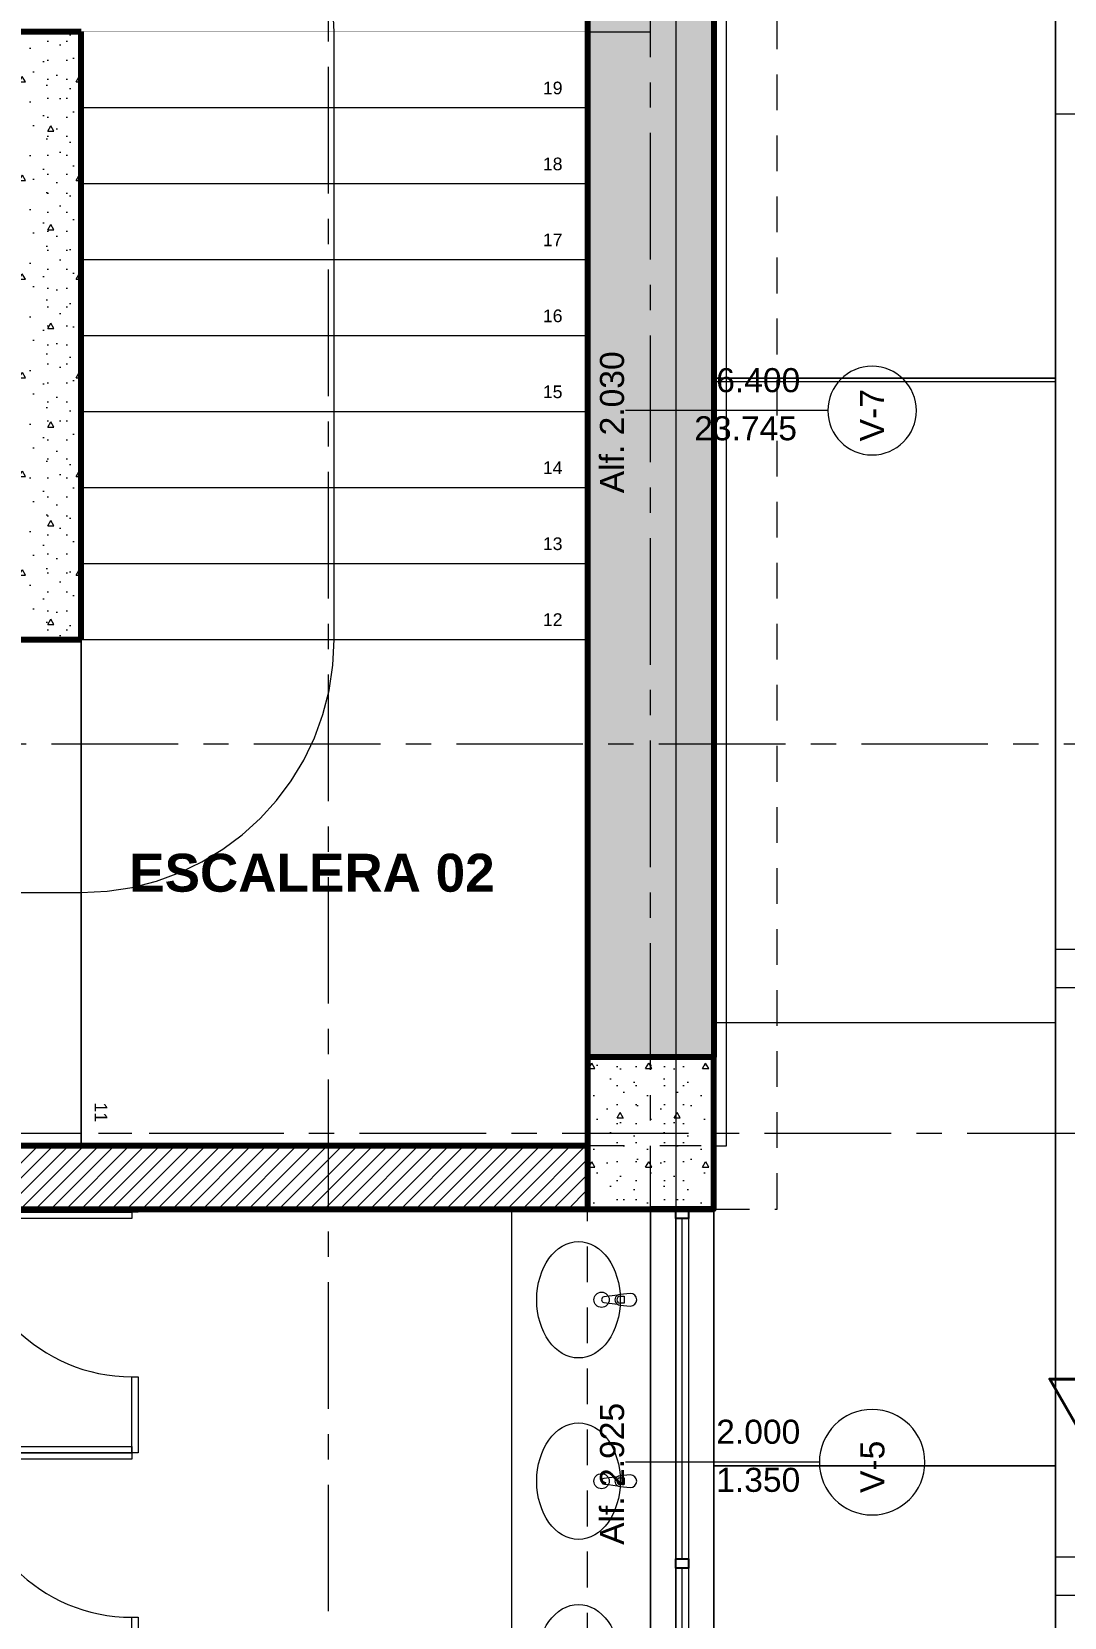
# Model space of a CAD drawing. Header units: inches. Extents: x -38 to 5698, y -33 to 92.
# Drawn here: x 48.87 to 52.95, y 18.49 to 24.75 of the extents above; entities that cross this region are included whole.
import ezdxf

# ---------------------------------------------------------------- set-up
doc = ezdxf.new("R2010")
doc.units = ezdxf.units.IN
doc.header["$MEASUREMENT"] = 0
doc.set_wipeout_variables(frame=1)
for name, pattern in [('ACAD_ISO04W100', [30, 24, -3, 0, -3]), ('CONTINUA', [0]), ('Hidden Line', [0.195611, 0.141111, -0.0545]), ('Línea Oculta', [0.195611, 0.141111, -0.0545]), ('Punto & Raya', [0.65, 0.5, -0.075, 0, -0.075]), ('Rayas', [0.282222, 0.141111, -0.141111]), ('Wipeout_Contour', [1, 0, -1])]:
    doc.linetypes.add(name, pattern=pattern)
for name, color, linetype in [('02 _ ARQ _ ALB _ Ejes Generales', 7, 'Continuous'), ('02 _ ARQ _ ZON _ Espacio.3D', 7, 'Continuous'), ('08 _ STR _ EXT _ 06 Columnas', 7, 'Continuous'), ('08 _ STR _ EXT _ 07 Losa Aligerada', 7, 'Continuous'), ('08 _ STR _ EXT _ 09 Vigas', 7, 'Continuous'), ('08 _ STR _ EXT _ 10 Vereda Exterior', 7, 'Continuous'), ('08 _ STR _ EXT _ 11 Escaleras', 7, 'Continuous'), ('08 _ STR _ EXT _ 12 Ascensor', 7, 'Continuous'), ('08 _ STR _ EXT _ Estacionamiento-Pavimento', 7, 'Continuous'), ('ESQUEMAS', 7, 'Continuous'), ('Estructura - 03 LOSA', 7, 'Continuous'), ('Estructura - 04 MURO', 253, 'Continuous'), ('Interior - Equipamiento', 7, 'Continuous'), ('Interior - Sanitarios', 7, 'Continuous'), ('Marcador - Secciones', 251, 'Continuous'), ('Notas - Textos', 7, 'Continuous')]:
    doc.layers.add(name, color=color, linetype=linetype)
doc.layers.add('TOMA', color=140, linetype='Continuous', lineweight=40)
doc.styles.add('Estilo_Generado_1', font='swisseb.ttf')
doc.styles.add('Estilo_Generado_3', font='arial.ttf')
doc.styles.add('Estilo_Generado_4', font='swisse.ttf')
doc.styles.add('Estilo_Generado_8', font='arialbd.ttf')
pattern_1 = [(360, (3.7574, 18.3027), (0, 2.53199), []), (90, (3.7574, 18.3027), (-3.6, 0), [])]
pattern_2 = [(0, (0, 0), (0, 0.3897114), [0.024375, -0.200625]), (0, (0.1125, 0.19486), (0, 0.3897114), [0.024375, -0.200625]), (60, (0, 0), (-0.3375, 0.1948557), [0.024375, -0.200625]), (60, (0.225, 0), (-0.3375, 0.1948557), [0.024375, -0.200625]), (120, (0.02437, 0), (0.3375, 0.1948557), [0.024375, -0.200625]), (120, (0.24938, 0), (0.3375, 0.1948557), [0.024375, -0.200625]), (0, (0, 0.0375), (0, 0.075), [0, -0.075, 0, -0.1125]), (45, (0.0375, 0.0375), (-0.05303301, 0.05303301), [0, -0.05625, 0, -0.09375])]

msp = doc.modelspace()

# ---------------------------------------------------------------- hatches: boundary and pattern name
at = {"layer": '08 _ STR _ EXT _ 10 Vereda Exterior', "linetype": 'Continuous', "lineweight": 13}
h = msp.add_hatch(dxfattribs=at)
h.set_pattern_fill('RETÍCULA_100X100_0002', color=251, style=0, pattern_type=2)
h.set_pattern_definition(pattern_1)
h.paths.add_polyline_path([(2.17, 3.6213), (4.2913, 1.5), (9.32, 1.5), (9.32, 6.5), (40.52, 6.5), (40.52, 1.5), (52.92, 1.5), (52.92, 19.0859), (51.57, 19.0859), (51.57, 7.2), (9.07, 7.2), (9.07, 7.85), (6.5201, 7.85, -0.414214), (6.2701, 8.1), (6.2701, 8.85, -0.414213), (6.5201, 9.1), (9.07, 9.1), (9.07, 12), (6.5201, 12, -0.414214), (6.2701, 12.25), (6.2701, 13, -0.414213), (6.5201, 13.25), (9.07, 13.25), (9.07, 16.15), (6.5201, 16.15, -0.414214), (6.2701, 16.4), (6.2701, 17.15, -0.414213), (6.5201, 17.4), (8.77, 17.4), (8.7706, 21.0499), (2.17, 21.0499)])
at = {"layer": 'Estructura - 03 LOSA', "linetype": 'Continuous', "lineweight": 13}
h = msp.add_hatch(dxfattribs=at)
h.set_pattern_fill('CEMENTO_PULIDO_Y_BRUÑADO_FA', color=251, style=0, pattern_type=2)
h.set_pattern_definition(pattern_1)
h.paths.add_polyline_path([(2.17, 26.0501), (8.8212, 26.0501), (8.8218, 29.4531), (8.822, 30.7001), (8.2502, 30.7001), (8.25, 33.82), (9.07, 33.82), (9.07, 39.9), (23.57, 39.9), (51.57, 39.9), (51.57, 23.3822), (52.92, 23.3822), (52.92, 40.85), (9.07, 40.85), (2.17, 40.85)])
h = msp.add_hatch(dxfattribs=at)
h.set_pattern_fill('CEMENTO_PULIDO_Y_BRUÑADO_FA', color=251, style=0, pattern_type=2)
h.set_pattern_definition(pattern_1)
h.paths.add_polyline_path([(51.57, 23.3822), (51.57, 19.0859), (52.92, 19.0859), (52.92, 23.3822)])

# ---------------------------------------------------------------- linework, layer by layer
at = {"layer": '02 _ ARQ _ ALB _ Ejes Generales', "color": 252, "linetype": 'Punto & Raya', "lineweight": 13}
msp.add_line((51.32, 3.05), (51.32, 44.9), dxfattribs=at)
at = {"layer": '02 _ ARQ _ ZON _ Espacio.3D', "color": 254, "linetype": 'Continuous', "lineweight": 0, "flags": 128}
msp.add_lwpolyline([(47.82, 17.1), (47.82, 19.05), (45.6803, 19.05), (45.6803, 20.35), (46.07, 20.35), (46.07, 22.35), (46.17, 22.35), (46.17, 22.7), (46.67, 22.7), (46.67, 24.4), (46.17, 24.4), (46.17, 24.85), (46.67, 24.85), (46.67, 24.75), (51.32, 24.75), (51.32, 26.4), (51.07, 26.4), (51.07, 27), (51.455, 27), (51.455, 29.7)], dxfattribs=at)
at = {"layer": '02 _ ARQ _ ZON _ Espacio.3D', "color": 9, "linetype": 'Continuous', "lineweight": 5, "flags": 128}
msp.add_lwpolyline([(47.97, 20.1), (47.97, 17.2499), (49.295, 17.2499), (49.295, 17.0999), (48.32, 17.0999), (48.32, 16.1999), (51.32, 16.1999), (51.32, 16.4), (51.07, 16.4), (51.07, 16.9), (50.57, 16.9), (50.57, 17.4), (51.32, 17.4), (51.32, 20.1)], close=True, dxfattribs=at)
at = {"layer": '08 _ STR _ EXT _ 07 Losa Aligerada', "color": 7, "linetype": 'Rayas', "lineweight": 18, "flags": 128}
msp.add_lwpolyline([(8.17, 27.9392), (7.67, 27.9392), (7.67, 5.8), (25.2353, 5.8), (25.2353, 7.2), (30.4315, 7.2), (30.4315, 6.0005), (37.07, 6.0005), (37.07, 3.3753), (44.57, 3.3753), (44.57, 6.05), (52.32, 6.05), (52.32, 14.9999), (51.57, 14.9999), (51.57, 15.1499), (51.57, 15.7999), (51.57, 18.1001), (51.57, 18.1001), (51.57, 20.35), (46.67, 20.35), (46.67, 22.35), (46.67, 22.6), (46.67, 24.5), (46.67, 24.75), (46.67, 26.75), (51.57, 26.75), (51.57, 29.7), (51.57, 29.7), (51.57, 35.2005), (52.37, 35.2005), (52.52, 35.2005), (52.52, 41.1), (38.9553, 41.1), (38.9553, 40.8001), (34.0478, 40.8001), (34.0478, 40.5001), (23.37, 40.5001), (23.37, 43.8736), (16.2699, 43.8736), (16.2699, 39.9), (11.1201, 39.9), (11.1201, 40.95), (8.02, 40.95), (8.02, 37.7), (9.07, 37.7), (9.07, 33.9), (8.17, 33.9)], close=True, dxfattribs=at)
at = {"layer": '08 _ STR _ EXT _ 07 Losa Aligerada', "color": 7, "linetype": 'Continuous', "lineweight": 18, "flags": 128}
msp.add_lwpolyline([(9.07, 7.2), (51.57, 7.2), (51.57, 39.9), (9.07, 39.9)], dxfattribs=at)
at = {"layer": '08 _ STR _ EXT _ 09 Vigas', "color": 251, "linetype": 'Continuous', "lineweight": 13}
msp.add_line((51.57, 26.4), (51.57, 20.7), dxfattribs=at)
at = {"layer": '08 _ STR _ EXT _ 09 Vigas', "color": 251, "linetype": 'Continuous', "lineweight": 80}
msp.add_line((51.57, 26.4), (51.57, 20.7), dxfattribs=at)
at = {"layer": '08 _ STR _ EXT _ 09 Vigas', "color": 251, "linetype": 'Hidden Line', "lineweight": 13}
msp.add_line((51.57, 7.2), (51.57, 20.7), dxfattribs=at)
at = {"layer": '08 _ STR _ EXT _ 10 Vereda Exterior', "color": 7, "linetype": 'Continuous', "lineweight": 18, "flags": 128}
msp.add_lwpolyline([(40.52, 1.5), (52.92, 1.5), (52.92, 19.0859), (51.57, 19.0859), (51.57, 7.2), (9.07, 7.2)], dxfattribs=at)
at = {"layer": '08 _ STR _ EXT _ Estacionamiento-Pavimento', "color": 7, "linetype": 'Continuous', "lineweight": 18, "flags": 128}
msp.add_lwpolyline([(9.07, 40.85), (52.92, 40.85), (52.92, 1.5), (69.77, 1.5), (69.77, 46.7845), (56.22, 46.9373), (56.22, 50.85), (9.07, 50.85)], close=True, dxfattribs=at)
at = {"layer": 'Estructura - 03 LOSA', "color": 7, "linetype": 'Continuous', "lineweight": 18, "flags": 128}
for points in [[(2.17, 26.0501), (8.8212, 26.0501), (8.8218, 29.4531), (8.822, 30.7001), (8.2502, 30.7001), (8.25, 33.82), (9.07, 33.82), (9.07, 39.9), (23.57, 39.9), (51.57, 39.9), (51.57, 23.3822), (52.92, 23.3822), (52.92, 40.85), (9.07, 40.85), (2.17, 40.85)], [(51.57, 23.3822), (51.57, 19.0859), (52.92, 19.0859), (52.92, 23.3822)]]:
    msp.add_lwpolyline(points, close=True, dxfattribs=at)
at = {"layer": 'Estructura - 04 MURO', "color": 165, "linetype": 'Continuous', "lineweight": 15}
for p, q in [((51.57, 20.35), (51.57, 26.75)), ((51.57, 20.35), (51.57, 26.75)), ((51.62, 20.35), (51.62, 26.75)), ((51.62, 20.35), (51.62, 26.75)), ((52.02, 23.2535), (51.22, 23.2535)), ((51.57, 20.35), (51.62, 20.35)), ((51.57, 20.35), (51.62, 20.35)), ((51.32, 18.1001), (51.32, 20.1)), ((51.42, 18.7188), (51.42, 20.0625)), ((51.445, 18.7188), (51.445, 20.0625)), ((51.47, 20.0625), (51.47, 18.7188)), ((51.57, 18.1001), (51.57, 20.1)), ((51.9865, 19.1), (51.22, 19.1)), ((51.42, 18.1376), (51.42, 18.6813)), ((51.445, 18.1376), (51.445, 18.6813)), ((51.47, 18.6813), (51.47, 18.1376))]:
    msp.add_line(p, q, dxfattribs=at)
at = {"layer": 'Estructura - 04 MURO', "color": 251, "linetype": 'Línea Oculta', "lineweight": 13}
msp.add_line((51.52, 20.35), (51.37, 20.35), dxfattribs=at)
msp.add_line((51.52, 20.35), (51.37, 20.35), dxfattribs=at)
at = {"layer": 'Estructura - 04 MURO', "color": 7, "linetype": 'Continuous', "lineweight": 80}
for p, q in [((51.42, 20.1), (51.32, 20.1)), ((51.42, 20.1), (51.32, 20.1)), ((51.47, 20.1), (51.42, 20.1)), ((51.47, 20.1), (51.42, 20.1)), ((51.47, 20.1), (51.42, 20.1)), ((51.57, 20.1), (51.47, 20.1)), ((51.57, 20.1), (51.47, 20.1))]:
    msp.add_line(p, q, dxfattribs=at)
at = {"layer": 'Estructura - 04 MURO', "color": 165, "linetype": 'Continuous', "lineweight": 25}
for p, q in [((51.42, 20.0625), (51.42, 20.1)), ((51.47, 20.0625), (51.42, 20.0625)), ((51.47, 20.1), (51.47, 20.0625)), ((51.42, 18.7), (51.42, 18.7188)), ((51.42, 18.7188), (51.47, 18.7188)), ((51.42, 18.6813), (51.42, 18.7)), ((51.47, 18.6813), (51.42, 18.6813)), ((51.47, 18.7188), (51.47, 18.7)), ((51.47, 18.7), (51.47, 18.6813))]:
    msp.add_line(p, q, dxfattribs=at)
at = {"layer": 'Estructura - 04 MURO', "color": 251, "linetype": 'Línea Oculta', "lineweight": 13, "flags": 128}
for points in [[(51.57, 27), (51.57, 20.7)], [(51.82, 20.1), (51.82, 27)], [(51.57, 20.1), (51.82, 20.1)]]:
    msp.add_lwpolyline(points, dxfattribs=at)
at = {"layer": 'Estructura - 04 MURO', "color": 251, "linetype": 'Continuous', "lineweight": 13, "flags": 128}
for points in [[(52.195, 23.0785, 1), (52.195, 23.4285, 1)], [(52.195, 18.8916, 1), (52.195, 19.3085, 1)]]:
    msp.add_lwpolyline(points, format="xyb", close=True, dxfattribs=at)
at = {"layer": 'Interior - Equipamiento', "color": 252, "linetype": 'Continuous', "lineweight": 13, "flags": 128}
for points in [[(57.92, 24.425), (57.92, 25.925), (52.92, 25.925), (52.92, 24.425)], [(57.92, 20.975), (57.92, 21.125), (52.92, 21.125), (52.92, 20.975)], [(57.92, 18.575), (57.92, 18.725), (52.92, 18.725), (52.92, 18.575)]]:
    msp.add_lwpolyline(points, close=True, dxfattribs=at)
at = {"layer": 'Interior - Sanitarios', "color": 205, "linetype": 'Continuous', "lineweight": 13}
for p, q in [((50.77, 20.0999), (50.77, 17.95)), ((50.77, 20.0999), (51.32, 20.0999)), ((51.32, 20.0999), (51.32, 17.95)), ((51.2002, 19.7552), (51.2151, 19.7552)), ((51.2151, 19.728), (51.2002, 19.728)), ((51.2151, 19.7552), (51.2151, 19.728)), ((51.2002, 19.0386), (51.2151, 19.0386)), ((51.2151, 19.0386), (51.2151, 19.0114)), ((51.2151, 19.0114), (51.2002, 19.0114))]:
    msp.add_line(p, q, dxfattribs=at)
at = {"layer": 'Interior - Sanitarios', "color": 175, "linetype": 'Continuous', "lineweight": 13}
for p, q in [((49.27, 19.1499), (49.27, 19.4374)), ((49.27, 19.4374), (49.295, 19.4374)), ((49.295, 19.4374), (49.295, 19.1499)), ((49.27, 19.1374), (49.27, 19.1499)), ((49.295, 19.1374), (49.27, 19.1374)), ((49.295, 19.1499), (49.295, 19.1374)), ((49.27, 18.1999), (49.27, 18.4874)), ((49.27, 18.4874), (49.295, 18.4874)), ((49.295, 18.4874), (49.295, 18.1999))]:
    msp.add_line(p, q, dxfattribs=at)
at = {"layer": 'Interior - Sanitarios', "color": 7, "linetype": 'Continuous', "lineweight": 13, "flags": 128}
for points in [[(49.27, 20.0624), (48.62, 20.0624), (48.62, 20.0874), (49.27, 20.0874)], [(49.27, 19.1124), (48.62, 19.1124), (48.62, 19.1374), (49.27, 19.1374)]]:
    msp.add_lwpolyline(points, close=True, dxfattribs=at)
at = {"layer": 'Interior - Sanitarios', "color": 175, "linetype": 'Continuous', "lineweight": 13, "flags": 128}
for points in [[(49.295, 20.0874), (49.27, 20.0874), (49.27, 20.0999), (49.295, 20.0999)], [(47.97, 19.1374), (47.97, 19.1624), (49.27, 19.1624), (49.27, 19.1374)]]:
    msp.add_lwpolyline(points, close=True, dxfattribs=at)
at = {"layer": 'Interior - Sanitarios', "color": 205, "linetype": 'Continuous', "lineweight": 13, "flags": 128}
for points in [[(51.24, 19.7666), (51.198, 19.7626, 0.12102), (51.1885, 19.7593), (51.1356, 19.7527, 0.882566), (51.1356, 19.7305), (51.1885, 19.7239, 0.12102), (51.198, 19.7206), (51.24, 19.7166, 1)], [(51.24, 19.05), (51.198, 19.046, 0.12102), (51.1885, 19.0427), (51.1356, 19.0361, 0.882566), (51.1356, 19.0139), (51.1885, 19.0072, 0.12102), (51.198, 19.004), (51.24, 19, 1)]]:
    msp.add_lwpolyline(points, format="xyb", close=True, dxfattribs=at)
at = {"layer": 'Interior - Sanitarios', "color": 205, "linetype": 'Continuous', "lineweight": 13}
for centre in [(51.1261, 19.7416), (51.1261, 19.025)]:
    msp.add_circle(centre, 0.03, dxfattribs=at)
at = {"layer": 'Interior - Sanitarios', "color": 7, "linetype": 'Continuous', "lineweight": 13}
for centre in [(49.27, 20.0874), (49.27, 19.1374)]:
    msp.add_arc(centre, 0.65, 180, 270, dxfattribs=at)
at = {"layer": 'Interior - Sanitarios', "color": 205, "linetype": 'Continuous', "lineweight": 13}
for centre, radius, start, end in [((51.1999, 19.7416), 0.0211, 122.77103, 237.22897), ((51.2002, 19.7416), 0.0136, 90, 270), ((51.1999, 19.025), 0.0211, 122.77103, 237.22897), ((51.2002, 19.025), 0.0136, 90, 270)]:
    msp.add_arc(centre, radius, start, end, dxfattribs=at)
for centre in [(51.035, 19.7416), (51.035, 19.025), (51.035, 18.3083)]:
    msp.add_ellipse(centre, major_axis=(0, 0.23), ratio=0.717391, dxfattribs=at)
at = {"layer": 'TOMA', "color": 2, "linetype": 'CONTINUA', "ltscale": 0.5}
msp.add_lwpolyline([(53.09, 19.094), (53.2827, 19.4285), (52.8967, 19.4281)], close=True, dxfattribs=at)

# ---------------------------------------------------------------- texts
at = {"layer": '02 _ ARQ _ ZON _ Espacio.3D', "color": 252, "lineweight": 25, "insert": (50.5022, 18.5048), "char_height": 0.125, "attachment_point": 2, "style": 'Estilo_Generado_8'}
msp.add_mtext('\\A1;{\\pqc;\\pt0;\\fArial|b1|i0|c0|p34;}', dxfattribs=at)
at = {"layer": 'Estructura - 04 MURO', "color": 251, "lineweight": 25, "char_height": 0.095, "attachment_point": 7, "rotation": 90, "style": 'Estilo_Generado_4'}
for s, insert in [('\\A1;{\\pql;\\pt0;\\fSwis721 Ex BT|b0|i0|c0|p34;Alf. 2.030\\fSwis721 Ex BT|b0|i0|c0|p34;\\A1{\\H.66x;\\S^  ;}\\fSwis721 Ex BT|b0|i0|c0|p34;\\fSwis721 Ex BT|b0|i0|c0|p34;}', (51.2425, 22.9269)), ('\\A1;{\\pql;\\pt0;\\fSwis721 Ex BT|b0|i0|c0|p34;V-7\\fSwis721 Ex BT|b0|i0|c0|p34;\\fSwis721 Ex BT|b0|i0|c0|p34;\\fSwis721 Ex BT|b0|i0|c0|p34;}', (52.2425, 23.1319)), ('\\A1;{\\pql;\\pt0;\\fSwis721 Ex BT|b0|i0|c0|p34;Alf. 2.925\\fSwis721 Ex BT|b0|i0|c0|p34;\\A1{\\H.66x;\\S^  ;}\\fSwis721 Ex BT|b0|i0|c0|p34;\\fSwis721 Ex BT|b0|i0|c0|p34;}', (51.2426, 18.7735)), ('\\A1;{\\pql;\\pt0;\\fSwis721 Ex BT|b0|i0|c0|p34;V-5\\fSwis721 Ex BT|b0|i0|c0|p34;\\fSwis721 Ex BT|b0|i0|c0|p34;\\fSwis721 Ex BT|b0|i0|c0|p34;}', (52.245, 18.9784))]:
    msp.add_mtext(s, dxfattribs=dict(at, insert=insert))
at = {"layer": 'Estructura - 04 MURO', "color": 251, "lineweight": 25, "char_height": 0.095, "attachment_point": 7, "style": 'Estilo_Generado_4'}
for s, insert in [('\\A1;{\\pql;\\pt0;\\fSwis721 Ex BT|b0|i0|c0|p34;6.400\\fSwis721 Ex BT|b0|i0|c0|p34;\\A1{\\H.66x;\\S^  ;}\\fSwis721 Ex BT|b0|i0|c0|p34;\\fSwis721 Ex BT|b0|i0|c0|p34;}', (51.5791, 23.2985)), ('\\A1;{\\pql;\\pt0;\\fSwis721 Ex BT|b0|i0|c0|p34;23.745\\fSwis721 Ex BT|b0|i0|c0|p34;\\A1{\\H.66x;\\S^  ;}\\fSwis721 Ex BT|b0|i0|c0|p34;\\fSwis721 Ex BT|b0|i0|c0|p34;}', (51.4923, 23.1085)), ('\\A1;{\\pql;\\pt0;\\fSwis721 Ex BT|b0|i0|c0|p34;2.000\\fSwis721 Ex BT|b0|i0|c0|p34;\\A1{\\H.66x;\\S^  ;}\\fSwis721 Ex BT|b0|i0|c0|p34;\\fSwis721 Ex BT|b0|i0|c0|p34;}', (51.5791, 19.1451)), ('\\A1;{\\pql;\\pt0;\\fSwis721 Ex BT|b0|i0|c0|p34;1.350\\fSwis721 Ex BT|b0|i0|c0|p34;\\A1{\\H.66x;\\S^  ;}\\fSwis721 Ex BT|b0|i0|c0|p34;\\fSwis721 Ex BT|b0|i0|c0|p34;}', (51.5791, 18.9551))]:
    msp.add_mtext(s, dxfattribs=dict(at, insert=insert))

# ---------------------------------------------------------------- next in the draw order: wipeouts: each hides what was drawn before it
at = {"color": 254, "linetype": 'Wipeout_Contour', "lineweight": 0, "ltscale": 266.623761}
msp.add_wipeout([(48.77, 22.35), (48.77, 20.698), (48.8744, 20.35), (49.07, 20.35), (49.07, 22.35)], dxfattribs=at).dxf.layer = '08 _ STR _ EXT _ 11 Escaleras'

# ---------------------------------------------------------------- next in the draw order: linework, layer by layer
at = {"layer": '08 _ STR _ EXT _ 11 Escaleras', "color": 161, "linetype": 'ACAD_ISO04W100', "lineweight": 13}
for p, q in [((49.07, 22.35), (48.77, 22.35)), ((49.07, 20.35), (49.07, 22.35)), ((48.8744, 20.35), (49.07, 20.35))]:
    msp.add_line(p, q, dxfattribs=at)

# ---------------------------------------------------------------- next in the draw order: wipeouts: each hides what was drawn before it
at = {"color": 254, "linetype": 'Wipeout_Contour', "lineweight": 0, "ltscale": 217.746899}
msp.add_wipeout([(51.07, 22.35), (49.07, 22.35), (49.07, 20.35), (51.07, 20.35)], dxfattribs=at).dxf.layer = '08 _ STR _ EXT _ 11 Escaleras'

# ---------------------------------------------------------------- next in the draw order: linework, layer by layer
at = {"layer": '02 _ ARQ _ ALB _ Ejes Generales', "color": 252, "linetype": 'Punto & Raya', "lineweight": 13}
for p, q in [((43.7385, 20.4), (49.7385, 20.4)), ((48.57, 20.4), (54.57, 20.4))]:
    msp.add_line(p, q, dxfattribs=at)
at = {"layer": '08 _ STR _ EXT _ 09 Vigas', "color": 251, "linetype": 'Hidden Line', "lineweight": 13}
msp.add_line((51.57, 20.7), (51.07, 20.7), dxfattribs=at)
at = {"layer": '08 _ STR _ EXT _ 09 Vigas', "color": 251, "linetype": 'Continuous', "lineweight": 13}
msp.add_line((51.07, 20.7), (51.57, 20.7), dxfattribs=at)
at = {"layer": '08 _ STR _ EXT _ 09 Vigas', "color": 251, "linetype": 'Continuous', "lineweight": 80}
msp.add_line((51.57, 20.7), (51.07, 20.7), dxfattribs=at)
at = {"layer": '08 _ STR _ EXT _ 11 Escaleras', "color": 161, "linetype": 'ACAD_ISO04W100', "lineweight": 13}
for p, q in [((51.07, 22.35), (49.07, 22.35)), ((49.07, 22.35), (49.07, 20.35)), ((51.07, 20.35), (51.07, 22.35)), ((48.5744, 21.35), (49.07, 21.35)), ((49.07, 20.35), (51.07, 20.35))]:
    msp.add_line(p, q, dxfattribs=at)
at = {"layer": 'Marcador - Secciones', "color": 251, "linetype": 'Punto & Raya', "lineweight": 13}
msp.add_line((28.9526, 21.9367), (56.7072, 21.9367), dxfattribs=at)

# ---------------------------------------------------------------- next in the draw order: texts
at = {"layer": '08 _ STR _ EXT _ 11 Escaleras', "color": 161, "lineweight": 13, "insert": (49.1479, 20.5209), "char_height": 0.05, "attachment_point": 4, "rotation": 270, "style": 'Estilo_Generado_3'}
msp.add_mtext('\\A1;{\\pql;\\fArial|b0|i0|c0|p34;11}', dxfattribs=at)
at = {"layer": 'Notas - Textos', "color": 251, "linetype": 'Continuous', "lineweight": 13, "insert": (49.9817, 21.5032), "char_height": 0.15, "width": 1.604223, "attachment_point": 2, "line_spacing_factor": 0.969745, "style": 'Estilo_Generado_1'}
msp.add_mtext('\\A1;{\\pqc;\\fSwis721 Ex BT|b1|i0|c0|p34;ESCALERA\\fSwis721 Ex BT|b1|i0|c0|p34; 02}', dxfattribs=at)

# ---------------------------------------------------------------- next in the draw order: wipeouts: each hides what was drawn before it
at = {"color": 254, "linetype": 'Wipeout_Contour', "lineweight": 0, "ltscale": 219.572766}
msp.add_wipeout([(49.07, 22.35), (51.07, 22.35), (51.07, 22.65), (49.07, 22.65)], dxfattribs=at).dxf.layer = '08 _ STR _ EXT _ 11 Escaleras'
at = {"color": 254, "linetype": 'Wipeout_Contour', "lineweight": 0, "ltscale": 210.020006}
msp.add_wipeout([(45.8303, 20.1), (51.07, 20.1), (51.07, 20.35), (45.8303, 20.35)], dxfattribs=at).dxf.layer = 'Estructura - 04 MURO'

# ---------------------------------------------------------------- next in the draw order: hatches: boundary and pattern name
at = {"layer": '08 _ STR _ EXT _ 06 Columnas', "linetype": 'Continuous', "lineweight": 9}
h = msp.add_hatch(dxfattribs=at)
h.set_pattern_fill('HORMIGÓN_EN_MASA_0002', style=0, pattern_type=2)
h.set_pattern_definition(pattern_2)
h.paths.add_polyline_path([(51.07, 20.1), (51.57, 20.1), (51.57, 20.7), (51.07, 20.7)])
at = {"layer": '08 _ STR _ EXT _ 12 Ascensor', "linetype": 'Continuous', "lineweight": 9}
h = msp.add_hatch(dxfattribs=at)
h.set_pattern_fill('HORMIGÓN_EN_MASA_0002', style=0, pattern_type=2)
h.set_pattern_definition(pattern_2)
h.paths.add_polyline_path([(48.82, 22.6), (49.07, 22.35), (49.07, 22.6)])
h = msp.add_hatch(dxfattribs=at)
h.set_pattern_fill('HORMIGÓN_EN_MASA_0002', style=0, pattern_type=2)
h.set_pattern_definition(pattern_2)
h.paths.add_polyline_path([(48.82, 22.35), (49.07, 22.35), (48.82, 22.6)])
at = {"layer": 'Estructura - 04 MURO', "linetype": 'Continuous', "lineweight": 5}
h = msp.add_hatch(dxfattribs=at)
h.set_pattern_fill('LADRILLO_COMÚN_0002', color=252, style=0, pattern_type=2)
h.set_pattern_definition([(45, (0, 0), (-0.030052038, 0.030052038), [])])
h.paths.add_polyline_path([(45.8303, 20.1), (51.07, 20.1), (51.07, 20.35), (45.8303, 20.35)])

# ---------------------------------------------------------------- next in the draw order: linework, layer by layer
at = {"layer": '08 _ STR _ EXT _ 06 Columnas', "color": 7, "linetype": 'Continuous', "lineweight": 80, "flags": 128}
msp.add_lwpolyline([(51.07, 20.1), (51.57, 20.1), (51.57, 20.7), (51.07, 20.7)], close=True, dxfattribs=at)
at = {"layer": '08 _ STR _ EXT _ 09 Vigas', "color": 251, "linetype": 'Hidden Line', "lineweight": 13}
msp.add_line((51.07, 17.4), (51.07, 20.7), dxfattribs=at)
at = {"layer": '08 _ STR _ EXT _ 11 Escaleras', "color": 161, "linetype": 'ACAD_ISO04W100', "lineweight": 13}
for p, q in [((49.07, 22.65), (49.07, 22.35)), ((51.07, 22.65), (49.07, 22.65)), ((51.07, 22.35), (51.07, 22.65)), ((49.07, 22.35), (51.07, 22.35))]:
    msp.add_line(p, q, dxfattribs=at)
msp.add_arc((49.07, 22.35), 1, 270, 0, dxfattribs=at)
at = {"layer": '08 _ STR _ EXT _ 12 Ascensor', "color": 7, "linetype": 'Continuous', "lineweight": 80, "flags": 128}
for points in [[(49.07, 22.35), (49.07, 22.6)], [(46.67, 22.35), (49.07, 22.35)]]:
    msp.add_lwpolyline(points, dxfattribs=at)
at = {"layer": 'Estructura - 04 MURO', "color": 7, "linetype": 'Continuous', "lineweight": 80, "flags": 128}
for points in [[(51.07, 20.35), (45.6803, 20.35)], [(47.97, 20.1), (51.07, 20.1)]]:
    msp.add_lwpolyline(points, dxfattribs=at)

# ---------------------------------------------------------------- next in the draw order: texts
at = {"layer": '08 _ STR _ EXT _ 11 Escaleras', "color": 161, "lineweight": 13, "insert": (50.8941, 22.4279), "char_height": 0.05, "attachment_point": 4, "rotation": 360, "style": 'Estilo_Generado_3'}
msp.add_mtext('\\A1;{\\pql;\\fArial|b0|i0|c0|p34;12}', dxfattribs=at)

# ---------------------------------------------------------------- next in the draw order: wipeouts: each hides what was drawn before it
at = {"color": 254, "linetype": 'Wipeout_Contour', "lineweight": 0, "ltscale": 220.067348}
msp.add_wipeout([(51.07, 22.95), (49.07, 22.95), (49.07, 22.65), (51.07, 22.65)], dxfattribs=at).dxf.layer = '08 _ STR _ EXT _ 11 Escaleras'

# ---------------------------------------------------------------- next in the draw order: linework, layer by layer
at = {"layer": '08 _ STR _ EXT _ 11 Escaleras', "color": 161, "linetype": 'ACAD_ISO04W100', "lineweight": 13}
for p, q in [((51.07, 22.95), (49.07, 22.95)), ((49.07, 22.95), (49.07, 22.65)), ((51.07, 22.65), (51.07, 22.95)), ((49.07, 22.65), (51.07, 22.65))]:
    msp.add_line(p, q, dxfattribs=at)

# ---------------------------------------------------------------- next in the draw order: texts
at = {"layer": '08 _ STR _ EXT _ 11 Escaleras', "color": 161, "lineweight": 13, "insert": (50.8941, 22.7274), "char_height": 0.05, "attachment_point": 4, "style": 'Estilo_Generado_3'}
msp.add_mtext('\\A1;{\\pql;\\fArial|b0|i0|c0|p34;13}', dxfattribs=at)

# ---------------------------------------------------------------- next in the draw order: wipeouts: each hides what was drawn before it
at = {"color": 254, "linetype": 'Wipeout_Contour', "lineweight": 0, "ltscale": 220.567352}
msp.add_wipeout([(51.07, 23.25), (49.07, 23.25), (49.07, 22.95), (51.07, 22.95)], dxfattribs=at).dxf.layer = '08 _ STR _ EXT _ 11 Escaleras'

# ---------------------------------------------------------------- next in the draw order: linework, layer by layer
at = {"layer": '08 _ STR _ EXT _ 11 Escaleras', "color": 161, "linetype": 'ACAD_ISO04W100', "lineweight": 13}
for p, q in [((51.07, 23.25), (49.07, 23.25)), ((49.07, 23.25), (49.07, 22.95)), ((51.07, 22.95), (51.07, 23.25)), ((49.07, 22.95), (51.07, 22.95))]:
    msp.add_line(p, q, dxfattribs=at)

# ---------------------------------------------------------------- next in the draw order: texts
at = {"layer": '08 _ STR _ EXT _ 11 Escaleras', "color": 161, "lineweight": 13, "insert": (50.8941, 23.0279), "char_height": 0.05, "attachment_point": 4, "style": 'Estilo_Generado_3'}
msp.add_mtext('\\A1;{\\pql;\\fArial|b0|i0|c0|p34;14}', dxfattribs=at)

# ---------------------------------------------------------------- next in the draw order: wipeouts: each hides what was drawn before it
at = {"color": 254, "linetype": 'Wipeout_Contour', "lineweight": 0, "ltscale": 221.072742}
msp.add_wipeout([(51.07, 23.55), (49.07, 23.55), (49.07, 23.25), (51.07, 23.25)], dxfattribs=at).dxf.layer = '08 _ STR _ EXT _ 11 Escaleras'

# ---------------------------------------------------------------- next in the draw order: linework, layer by layer
at = {"layer": '08 _ STR _ EXT _ 11 Escaleras', "color": 161, "linetype": 'ACAD_ISO04W100', "lineweight": 13}
for p, q in [((51.07, 23.55), (49.07, 23.55)), ((49.07, 23.55), (49.07, 23.25)), ((51.07, 23.25), (51.07, 23.55)), ((49.07, 23.25), (51.07, 23.25))]:
    msp.add_line(p, q, dxfattribs=at)

# ---------------------------------------------------------------- next in the draw order: texts
at = {"layer": '08 _ STR _ EXT _ 11 Escaleras', "color": 161, "lineweight": 13, "insert": (50.8941, 23.3274), "char_height": 0.05, "attachment_point": 4, "style": 'Estilo_Generado_3'}
msp.add_mtext('\\A1;{\\pql;\\fArial|b0|i0|c0|p34;15}', dxfattribs=at)

# ---------------------------------------------------------------- next in the draw order: wipeouts: each hides what was drawn before it
at = {"color": 254, "linetype": 'Wipeout_Contour', "lineweight": 0, "ltscale": 221.58348}
msp.add_wipeout([(51.07, 23.85), (49.07, 23.85), (49.07, 23.55), (51.07, 23.55)], dxfattribs=at).dxf.layer = '08 _ STR _ EXT _ 11 Escaleras'

# ---------------------------------------------------------------- next in the draw order: linework, layer by layer
at = {"layer": '08 _ STR _ EXT _ 11 Escaleras', "color": 161, "linetype": 'ACAD_ISO04W100', "lineweight": 13}
for p, q in [((51.07, 23.85), (49.07, 23.85)), ((49.07, 23.85), (49.07, 23.55)), ((51.07, 23.55), (51.07, 23.85)), ((49.07, 23.55), (51.07, 23.55))]:
    msp.add_line(p, q, dxfattribs=at)

# ---------------------------------------------------------------- next in the draw order: texts
at = {"layer": '08 _ STR _ EXT _ 11 Escaleras', "color": 161, "lineweight": 13, "insert": (50.8941, 23.6274), "char_height": 0.05, "attachment_point": 4, "style": 'Estilo_Generado_3'}
msp.add_mtext('\\A1;{\\pql;\\fArial|b0|i0|c0|p34;16}', dxfattribs=at)

# ---------------------------------------------------------------- next in the draw order: wipeouts: each hides what was drawn before it
at = {"color": 254, "linetype": 'Wipeout_Contour', "lineweight": 0, "ltscale": 222.09953}
msp.add_wipeout([(51.07, 24.15), (49.07, 24.15), (49.07, 23.85), (51.07, 23.85)], dxfattribs=at).dxf.layer = '08 _ STR _ EXT _ 11 Escaleras'

# ---------------------------------------------------------------- next in the draw order: linework, layer by layer
at = {"layer": '08 _ STR _ EXT _ 11 Escaleras', "color": 161, "linetype": 'ACAD_ISO04W100', "lineweight": 13}
for p, q in [((51.07, 24.15), (49.07, 24.15)), ((49.07, 24.15), (49.07, 23.85)), ((51.07, 23.85), (51.07, 24.15)), ((49.07, 23.85), (51.07, 23.85))]:
    msp.add_line(p, q, dxfattribs=at)

# ---------------------------------------------------------------- next in the draw order: texts
at = {"layer": '08 _ STR _ EXT _ 11 Escaleras', "color": 161, "lineweight": 13, "insert": (50.8941, 23.9279), "char_height": 0.05, "attachment_point": 4, "style": 'Estilo_Generado_3'}
msp.add_mtext('\\A1;{\\pql;\\fArial|b0|i0|c0|p34;17}', dxfattribs=at)

# ---------------------------------------------------------------- next in the draw order: wipeouts: each hides what was drawn before it
at = {"color": 254, "linetype": 'Wipeout_Contour', "lineweight": 0, "ltscale": 222.620855}
msp.add_wipeout([(51.07, 24.45), (49.07, 24.45), (49.07, 24.15), (51.07, 24.15)], dxfattribs=at).dxf.layer = '08 _ STR _ EXT _ 11 Escaleras'

# ---------------------------------------------------------------- next in the draw order: linework, layer by layer
at = {"layer": '08 _ STR _ EXT _ 11 Escaleras', "color": 161, "linetype": 'ACAD_ISO04W100', "lineweight": 13}
for p, q in [((51.07, 24.45), (49.07, 24.45)), ((49.07, 24.45), (49.07, 24.15)), ((51.07, 24.15), (51.07, 24.45)), ((49.07, 24.15), (51.07, 24.15))]:
    msp.add_line(p, q, dxfattribs=at)

# ---------------------------------------------------------------- next in the draw order: texts
at = {"layer": '08 _ STR _ EXT _ 11 Escaleras', "color": 161, "lineweight": 13, "insert": (50.8941, 24.2274), "char_height": 0.05, "attachment_point": 4, "style": 'Estilo_Generado_3'}
msp.add_mtext('\\A1;{\\pql;\\fArial|b0|i0|c0|p34;18}', dxfattribs=at)

# ---------------------------------------------------------------- next in the draw order: wipeouts: each hides what was drawn before it
at = {"color": 254, "linetype": 'Wipeout_Contour', "lineweight": 0, "ltscale": 223.147418}
msp.add_wipeout([(51.07, 24.75), (49.07, 24.75), (49.07, 24.45), (51.07, 24.45)], dxfattribs=at).dxf.layer = '08 _ STR _ EXT _ 11 Escaleras'

# ---------------------------------------------------------------- next in the draw order: hatches: boundary and pattern name
at = {"layer": '08 _ STR _ EXT _ 09 Vigas', "linetype": 'Continuous', "lineweight": 18}
h = msp.add_hatch(dxfattribs=at)
h.set_pattern_fill('HORMIGÓN_EN_MASA__1__0002', color=12, style=0, pattern_type=2)
h.set_pattern_definition([(0, (0, 0), (0, 0.3897114), [0.024375, -0.200625]), (0, (0.1125, 0.19486), (0, 0.3897114), [0.024375, -0.200625]), (60, (0, 0), (-0.3375, 0.1948557), [0.024375, -0.200625]), (60, (0.225, 0), (-0.3375, 0.1948557), [0.024375, -0.200625]), (120, (0.02437, 0), (0.3375, 0.1948557), [0.024375, -0.200625]), (120, (0.24938, 0), (0.3375, 0.1948557), [0.024375, -0.200625]), (0, (0, 0.0375), (0, 0.075), [0, -0.075, 0, -0.1125]), (45, (0.0375, 0.0375), (-0.05303301, 0.05303301), [0, -0.05625, 0, -0.09375])])
h.paths.add_polyline_path([(51.07, 20.7), (51.57, 20.7), (51.57, 26.4), (51.07, 26.4)])
at = {"layer": '08 _ STR _ EXT _ 12 Ascensor', "linetype": 'Continuous', "lineweight": 9}
h = msp.add_hatch(dxfattribs=at)
h.set_pattern_fill('HORMIGÓN_EN_MASA_0002', style=0, pattern_type=2)
h.set_pattern_definition(pattern_2)
h.paths.add_polyline_path([(48.82, 24.5), (49.07, 24.75), (48.82, 24.75)])
h = msp.add_hatch(dxfattribs=at)
h.set_pattern_fill('HORMIGÓN_EN_MASA_0002', style=0, pattern_type=2)
h.set_pattern_definition(pattern_2)
h.paths.add_polyline_path([(48.82, 24.5), (49.07, 24.5), (49.07, 24.75)])
h = msp.add_hatch(dxfattribs=at)
h.set_pattern_fill('HORMIGÓN_EN_MASA_0002', style=0, pattern_type=2)
h.set_pattern_definition(pattern_2)
h.paths.add_polyline_path([(48.82, 24.5), (48.82, 22.6), (49.07, 22.6), (49.07, 24.5)])

# ---------------------------------------------------------------- next in the draw order: linework, layer by layer
at = {"layer": '08 _ STR _ EXT _ 09 Vigas', "color": 251, "linetype": 'Continuous', "lineweight": 13}
msp.add_line((51.07, 26.4), (51.07, 20.7), dxfattribs=at)
at = {"layer": '08 _ STR _ EXT _ 09 Vigas', "color": 251, "linetype": 'Continuous', "lineweight": 80}
msp.add_line((51.07, 26.4), (51.07, 20.7), dxfattribs=at)
at = {"layer": '08 _ STR _ EXT _ 11 Escaleras', "color": 161, "linetype": 'ACAD_ISO04W100', "lineweight": 13}
for p, q in [((49.07, 24.75), (49.07, 24.45)), ((50.07, 22.35), (50.07, 24.75)), ((51.07, 24.45), (51.07, 24.75)), ((49.07, 24.45), (51.07, 24.45))]:
    msp.add_line(p, q, dxfattribs=at)
msp.add_arc((49.07, 24.75), 1, 0, 90, dxfattribs=at)
at = {"layer": '08 _ STR _ EXT _ 12 Ascensor', "color": 7, "linetype": 'Continuous', "lineweight": 80, "flags": 128}
for points in [[(49.07, 24.75), (48.82, 24.75)], [(49.07, 22.6), (49.07, 24.75)]]:
    msp.add_lwpolyline(points, dxfattribs=at)
at = {"layer": 'ESQUEMAS', "color": 7, "linetype": 'Continuous', "lineweight": 13, "flags": 128}
msp.add_lwpolyline([(51.42, 7.35), (9.22, 7.35), (9.22, 8.15), (6.5201, 8.15), (6.5201, 8.9), (9.22, 8.9), (9.22, 12.275), (6.5201, 12.275), (6.5201, 13.025), (9.22, 13.025), (9.22, 16.4), (6.5201, 16.4), (6.5201, 17.15), (9.22, 17.15), (9.22, 30.9531), (8.25, 30.9531), (8.25, 33.82), (9.22, 33.82), (9.22, 39.75), (51.42, 39.75), (51.42, 17.9501), (52.77, 17.9501), (52.77, 15.1499), (51.42, 15.1499)], close=True, dxfattribs=at)
at = {"layer": 'Marcador - Secciones', "color": 251, "linetype": 'Punto & Raya', "lineweight": 13}
msp.add_line((50.0454, 46.2111), (50.0454, 0.9472), dxfattribs=at)

# ---------------------------------------------------------------- next in the draw order: texts
at = {"layer": '08 _ STR _ EXT _ 11 Escaleras', "color": 161, "lineweight": 13, "insert": (50.8941, 24.5274), "char_height": 0.05, "attachment_point": 4, "style": 'Estilo_Generado_3'}
msp.add_mtext('\\A1;{\\pql;\\fArial|b0|i0|c0|p34;19}', dxfattribs=at)

doc.saveas('drawing.dxf')
